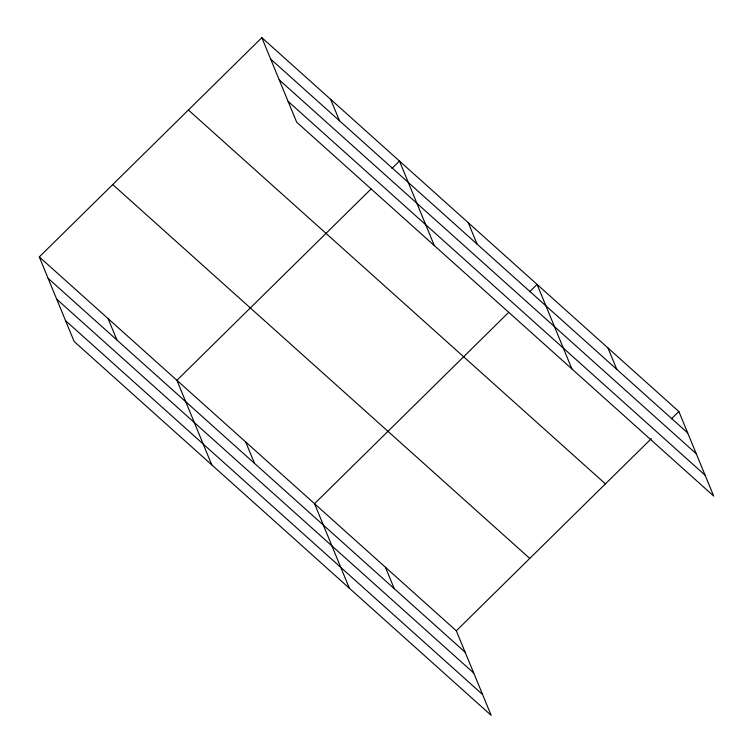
<?xml version="1.0" encoding="UTF-8"?>
<svg xmlns="http://www.w3.org/2000/svg" width="753" height="753" viewBox="0 0 753 753"><rect width="100%" height="100%" fill="white"/><g stroke="black" fill="none" stroke-linecap="round" stroke-linejoin="round"><path stroke-width="1.13" d="M39.288 256.924L456.318 630.798L491.163 715.35L74.142 341.486L39.288 256.924L261.837 37.65L678.858 411.514L713.712 496.076L296.682 122.202L261.837 37.65M371.078 188.984L176.908 380.303L211.762 464.855M391.946 168.427L399.457 161.029L434.302 245.582M508.699 312.363L314.528 503.682L349.373 588.234M529.557 291.806L537.068 284.408L571.922 368.961M456.318 630.798L651.317 438.651M671.347 418.922L678.858 411.514M270.656 59.063L687.687 432.928M279.25 79.893L696.271 453.767M288.098 101.363L705.119 475.237M188.391 110.013L605.421 483.878M112.734 184.57L529.754 558.434M48.117 278.337L465.138 652.211M56.701 299.176L473.731 673.041M65.549 320.646L482.579 694.511M607.963 347.961L616.792 369.375M468.262 222.719L477.091 244.123M330.642 99.34L339.471 120.753M385.423 567.235L394.243 588.648M245.713 441.992L254.542 463.406M108.103 318.613L116.922 340.027"/></g></svg>
